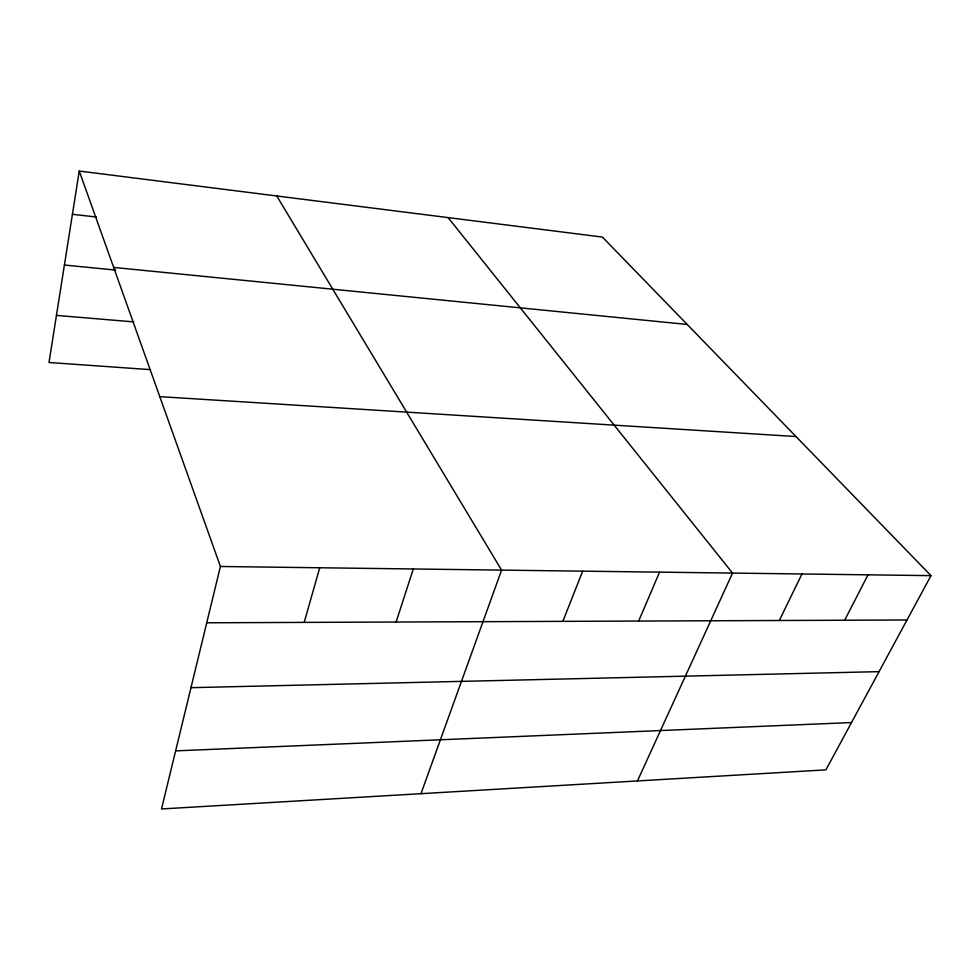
<?xml version="1.0" encoding="UTF-8"?>
<svg xmlns="http://www.w3.org/2000/svg" width="980" height="980" viewBox="0 0 980 980"><rect width="100%" height="100%" fill="white"/><g stroke="black" fill="none" stroke-linecap="round" stroke-linejoin="round"><path stroke-width="1.47" d="M79.258 171.047L220.414 566.489L161.516 808.953L825.932 769.851L931 575.64L602.406 237.074L79.258 171.047L49 362.49L149.707 369.583M304.192 622.398L319.725 567.763M396.116 622.03L413.291 568.976M420.971 793.678L501.589 570.103L276.764 195.976M562.851 621.357L582.671 571.156M638.666 621.063L659.552 572.136M637.453 780.938L732.55 573.08L448.093 217.597M779.308 620.499L801.959 573.974M844.662 620.23L868.023 574.819M175.628 750.876L851.522 722.554M190.978 687.678L879.06 671.643M206.743 622.79L907.002 619.985M220.414 566.489L931 575.64M159.789 396.643L795.993 436.541M56.448 315.389L133.831 321.893M64.398 265.029L115.75 270.1M113.656 267.418L687.213 324.454M72.422 214.302L96.432 217.021"/></g></svg>
